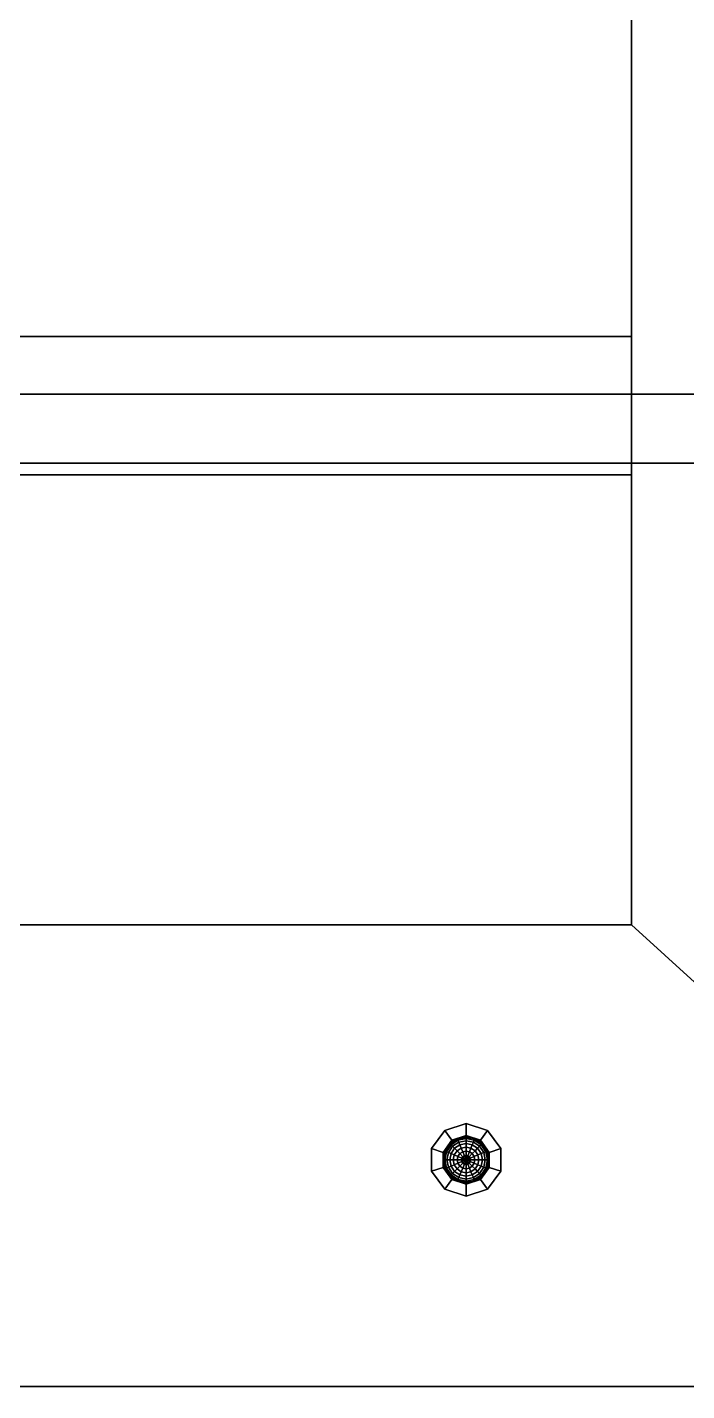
# Model space of a CAD drawing. Header units: millimetres. Extents: x 116.8 to 135.8, y -35.1 to -13.1.
# Drawn here: x 122.233 to 123.663, y -33.649 to -30.695 of the extents above; entities that cross this region are included whole.
import ezdxf

# ---------------------------------------------------------------- set-up
doc = ezdxf.new("R2010")
doc.units = ezdxf.units.MM
for name, color, linetype in [('CROMATO', 251, 'CONTINUOUS'), ('LAMPADA', 2, 'CONTINUOUS'), ('PAVIMENTO_ESTERNO', 2, 'CONTINUOUS'), ('PAVIMENTO_TERRAZZA', 7, 'CONTINUOUS'), ('PERGOLA', 23, 'CONTINUOUS'), ('SOFFITTO', 41, 'CONTINUOUS')]:
    doc.layers.add(name, color=color, linetype=linetype)

msp = doc.modelspace()

# ---------------------------------------------------------------- linework, layer by layer
at = {"layer": 'CROMATO'}
for points in [[(123.184641, -33.096376, 5.7), (123.184641, -33.07009, 5.7), (123.138288, -33.085151, 5.7), (123.153739, -33.106417, 5.7)], [(123.153739, -33.106417, 5.675), (123.138288, -33.085151, 5.675), (123.184641, -33.07009, 5.675), (123.184641, -33.096376, 5.675)], [(123.138288, -33.085151, 5.7), (123.184641, -33.07009, 5.7), (123.184641, -33.07009, 5.675), (123.138288, -33.085151, 5.675)], [(123.215542, -33.106417, 5.7), (123.230993, -33.085151, 5.7), (123.184641, -33.07009, 5.7), (123.184641, -33.096376, 5.7)], [(123.184641, -33.096376, 5.675), (123.184641, -33.07009, 5.675), (123.230993, -33.085151, 5.675), (123.215542, -33.106417, 5.675)], [(123.184641, -33.07009, 5.7), (123.230993, -33.085151, 5.7), (123.230993, -33.085151, 5.675), (123.184641, -33.07009, 5.675)], [(123.184641, -33.07009, 5.7), (123.184641, -33.096376, 5.7), (123.184641, -33.096376, 5.675), (123.184641, -33.07009, 5.675)], [(123.153739, -33.106417, 5.7), (123.138288, -33.085151, 5.7), (123.109641, -33.12458, 5.7), (123.134641, -33.132703, 5.7)], [(123.134641, -33.132703, 5.675), (123.109641, -33.12458, 5.675), (123.138288, -33.085151, 5.675), (123.153739, -33.106417, 5.675)], [(123.109641, -33.12458, 5.7), (123.138288, -33.085151, 5.7), (123.138288, -33.085151, 5.675), (123.109641, -33.12458, 5.675)], [(123.153739, -33.106417, 5.675), (123.134641, -33.132703, 5.675), (123.134641, -33.132703, 5.7), (123.153739, -33.106417, 5.7)], [(123.138288, -33.085151, 5.7), (123.153739, -33.106417, 5.7), (123.153739, -33.106417, 5.675), (123.138288, -33.085151, 5.675)], [(123.184641, -33.096376, 5.675), (123.153739, -33.106417, 5.675), (123.153739, -33.106417, 5.7), (123.184641, -33.096376, 5.7)], [(123.215542, -33.106417, 5.675), (123.184641, -33.096376, 5.675), (123.184641, -33.096376, 5.7), (123.215542, -33.106417, 5.7)], [(123.234641, -33.132703, 5.7), (123.259641, -33.12458, 5.7), (123.230993, -33.085151, 5.7), (123.215542, -33.106417, 5.7)], [(123.215542, -33.106417, 5.675), (123.230993, -33.085151, 5.675), (123.259641, -33.12458, 5.675), (123.234641, -33.132703, 5.675)], [(123.215542, -33.106417, 5.7), (123.230993, -33.085151, 5.7), (123.230993, -33.085151, 5.675), (123.215542, -33.106417, 5.675)], [(123.234641, -33.132703, 5.675), (123.215542, -33.106417, 5.675), (123.215542, -33.106417, 5.7), (123.234641, -33.132703, 5.7)], [(123.230993, -33.085151, 5.7), (123.259641, -33.12458, 5.7), (123.259641, -33.12458, 5.675), (123.230993, -33.085151, 5.675)], [(123.134641, -33.165195, 5.7), (123.109641, -33.173318, 5.7), (123.109641, -33.12458, 5.7), (123.134641, -33.132703, 5.7)], [(123.134641, -33.132703, 5.675), (123.109641, -33.12458, 5.675), (123.109641, -33.173318, 5.675), (123.134641, -33.165195, 5.675)], [(123.134641, -33.132703, 5.7), (123.109641, -33.12458, 5.7), (123.109641, -33.12458, 5.675), (123.134641, -33.132703, 5.675)], [(123.109641, -33.12458, 5.7), (123.109641, -33.173318, 5.7), (123.109641, -33.173318, 5.675), (123.109641, -33.12458, 5.675)], [(123.134641, -33.165195, 5.675), (123.134641, -33.132703, 5.675), (123.134641, -33.132703, 5.7), (123.134641, -33.165195, 5.7)], [(123.234641, -33.165195, 5.7), (123.259641, -33.173318, 5.7), (123.259641, -33.12458, 5.7), (123.234641, -33.132703, 5.7)], [(123.234641, -33.132703, 5.675), (123.259641, -33.12458, 5.675), (123.259641, -33.173318, 5.675), (123.234641, -33.165195, 5.675)], [(123.259641, -33.12458, 5.7), (123.234641, -33.132703, 5.7), (123.234641, -33.132703, 5.675), (123.259641, -33.12458, 5.675)], [(123.234641, -33.165195, 5.675), (123.234641, -33.132703, 5.675), (123.234641, -33.132703, 5.7), (123.234641, -33.165195, 5.7)], [(123.259641, -33.12458, 5.7), (123.259641, -33.173318, 5.7), (123.259641, -33.173318, 5.675), (123.259641, -33.12458, 5.675)], [(123.153739, -33.191482, 5.7), (123.138288, -33.212748, 5.7), (123.109641, -33.173318, 5.7), (123.134641, -33.165195, 5.7)], [(123.134641, -33.165195, 5.675), (123.109641, -33.173318, 5.675), (123.138288, -33.212748, 5.675), (123.153739, -33.191482, 5.675)], [(123.134641, -33.165195, 5.7), (123.109641, -33.173318, 5.7), (123.109641, -33.173318, 5.675), (123.134641, -33.165195, 5.675)], [(123.153739, -33.191482, 5.675), (123.134641, -33.165195, 5.675), (123.134641, -33.165195, 5.7), (123.153739, -33.191482, 5.7)], [(123.234641, -33.165195, 5.7), (123.259641, -33.173318, 5.7), (123.230993, -33.212748, 5.7), (123.215542, -33.191482, 5.7)], [(123.215542, -33.191482, 5.675), (123.230993, -33.212748, 5.675), (123.259641, -33.173318, 5.675), (123.234641, -33.165195, 5.675)], [(123.234641, -33.165195, 5.675), (123.215542, -33.191482, 5.675), (123.215542, -33.191482, 5.7), (123.234641, -33.165195, 5.7)], [(123.259641, -33.173318, 5.7), (123.234641, -33.165195, 5.7), (123.234641, -33.165195, 5.675), (123.259641, -33.173318, 5.675)], [(123.109641, -33.173318, 5.7), (123.138288, -33.212748, 5.7), (123.138288, -33.212748, 5.675), (123.109641, -33.173318, 5.675)], [(123.184641, -33.201522, 5.7), (123.184641, -33.227809, 5.7), (123.138288, -33.212748, 5.7), (123.153739, -33.191482, 5.7)], [(123.153739, -33.191482, 5.675), (123.138288, -33.212748, 5.675), (123.184641, -33.227809, 5.675), (123.184641, -33.201522, 5.675)], [(123.153739, -33.191482, 5.7), (123.138288, -33.212748, 5.7), (123.138288, -33.212748, 5.675), (123.153739, -33.191482, 5.675)], [(123.184641, -33.201522, 5.675), (123.153739, -33.191482, 5.675), (123.153739, -33.191482, 5.7), (123.184641, -33.201522, 5.7)], [(123.215542, -33.191482, 5.7), (123.230993, -33.212748, 5.7), (123.184641, -33.227809, 5.7), (123.184641, -33.201522, 5.7)], [(123.184641, -33.201522, 5.675), (123.184641, -33.227809, 5.675), (123.230993, -33.212748, 5.675), (123.215542, -33.191482, 5.675)], [(123.215542, -33.191482, 5.675), (123.184641, -33.201522, 5.675), (123.184641, -33.201522, 5.7), (123.215542, -33.191482, 5.7)], [(123.184641, -33.227809, 5.7), (123.184641, -33.201522, 5.7), (123.184641, -33.201522, 5.675), (123.184641, -33.227809, 5.675)], [(123.184641, -33.201522, 5.7), (123.184641, -33.227809, 5.7), (123.184641, -33.227809, 5.675), (123.184641, -33.201522, 5.675)], [(123.215542, -33.191482, 5.7), (123.230993, -33.212748, 5.7), (123.230993, -33.212748, 5.675), (123.215542, -33.191482, 5.675)], [(123.230993, -33.212748, 5.7), (123.259641, -33.173318, 5.7), (123.259641, -33.173318, 5.675), (123.230993, -33.212748, 5.675)], [(123.138288, -33.212748, 5.7), (123.184641, -33.227809, 5.7), (123.184641, -33.227809, 5.675), (123.138288, -33.212748, 5.675)], [(123.184641, -33.227809, 5.7), (123.230993, -33.212748, 5.7), (123.230993, -33.212748, 5.675), (123.184641, -33.227809, 5.675)]]:
    msp.add_3dface(points, dxfattribs=at)
at = {"layer": 'LAMPADA'}
for points in [[(123.149965, -33.114273, 5.665246), (123.165874, -33.103643, 5.665246), (123.165506, -33.102755, 5.675), (123.149285, -33.113594, 5.675)], [(123.151977, -33.116285, 5.655866), (123.166963, -33.106272, 5.655866), (123.165874, -33.103643, 5.665246), (123.149965, -33.114273, 5.665246)], [(123.155244, -33.119552, 5.647221), (123.168731, -33.11054, 5.647221), (123.166963, -33.106272, 5.655866), (123.151977, -33.116285, 5.655866)], [(123.159641, -33.123949, 5.639645), (123.171111, -33.116285, 5.639645), (123.168731, -33.11054, 5.647221), (123.155244, -33.119552, 5.647221)], [(123.165874, -33.103643, 5.665246), (123.184641, -33.09991, 5.665246), (123.184641, -33.098949, 5.675), (123.165506, -33.102755, 5.675)], [(123.166963, -33.106272, 5.655866), (123.184641, -33.102755, 5.655866), (123.184641, -33.09991, 5.665246), (123.165874, -33.103643, 5.665246)], [(123.168731, -33.11054, 5.647221), (123.184641, -33.107376, 5.647221), (123.184641, -33.102755, 5.655866), (123.166963, -33.106272, 5.655866)], [(123.171111, -33.116285, 5.639645), (123.184641, -33.113594, 5.639645), (123.184641, -33.107376, 5.647221), (123.168731, -33.11054, 5.647221)], [(123.184641, -33.09991, 5.665246), (123.203407, -33.103643, 5.665246), (123.203775, -33.102755, 5.675), (123.184641, -33.098949, 5.675)], [(123.184641, -33.102755, 5.655866), (123.202318, -33.106272, 5.655866), (123.203407, -33.103643, 5.665246), (123.184641, -33.09991, 5.665246)], [(123.184641, -33.107376, 5.647221), (123.20055, -33.11054, 5.647221), (123.202318, -33.106272, 5.655866), (123.184641, -33.102755, 5.655866)], [(123.184641, -33.113594, 5.639645), (123.19817, -33.116285, 5.639645), (123.20055, -33.11054, 5.647221), (123.184641, -33.107376, 5.647221)], [(123.19817, -33.116285, 5.639645), (123.209641, -33.123949, 5.639645), (123.214037, -33.119552, 5.647221), (123.20055, -33.11054, 5.647221)], [(123.20055, -33.11054, 5.647221), (123.214037, -33.119552, 5.647221), (123.217305, -33.116285, 5.655866), (123.202318, -33.106272, 5.655866)], [(123.202318, -33.106272, 5.655866), (123.217305, -33.116285, 5.655866), (123.219317, -33.114273, 5.665246), (123.203407, -33.103643, 5.665246)], [(123.203407, -33.103643, 5.665246), (123.219317, -33.114273, 5.665246), (123.219996, -33.113594, 5.675), (123.203775, -33.102755, 5.675)], [(123.135601, -33.148949, 5.665246), (123.139334, -33.130183, 5.665246), (123.138447, -33.129815, 5.675), (123.134641, -33.148949, 5.675)], [(123.138447, -33.148949, 5.655866), (123.141963, -33.131272, 5.655866), (123.139334, -33.130183, 5.665246), (123.135601, -33.148949, 5.665246)], [(123.139334, -33.130183, 5.665246), (123.149965, -33.114273, 5.665246), (123.149285, -33.113594, 5.675), (123.138447, -33.129815, 5.675)], [(123.143067, -33.148949, 5.647221), (123.146232, -33.13304, 5.647221), (123.141963, -33.131272, 5.655866), (123.138447, -33.148949, 5.655866)], [(123.141963, -33.131272, 5.655866), (123.151977, -33.116285, 5.655866), (123.149965, -33.114273, 5.665246), (123.139334, -33.130183, 5.665246)], [(123.146232, -33.13304, 5.647221), (123.155244, -33.119552, 5.647221), (123.151977, -33.116285, 5.655866), (123.141963, -33.131272, 5.655866)], [(123.149285, -33.148949, 5.639645), (123.151977, -33.135419, 5.639645), (123.146232, -33.13304, 5.647221), (123.143067, -33.148949, 5.647221)], [(123.151977, -33.135419, 5.639645), (123.159641, -33.123949, 5.639645), (123.155244, -33.119552, 5.647221), (123.146232, -33.13304, 5.647221)], [(123.156862, -33.148949, 5.633426), (123.158977, -33.138319, 5.633426), (123.151977, -33.135419, 5.639645), (123.149285, -33.148949, 5.639645)], [(123.158977, -33.138319, 5.633426), (123.164998, -33.129307, 5.633426), (123.159641, -33.123949, 5.639645), (123.151977, -33.135419, 5.639645)], [(123.165506, -33.148949, 5.628806), (123.166963, -33.141627, 5.628806), (123.158977, -33.138319, 5.633426), (123.156862, -33.148949, 5.633426)], [(123.166963, -33.141627, 5.628806), (123.171111, -33.135419, 5.628806), (123.164998, -33.129307, 5.633426), (123.158977, -33.138319, 5.633426)], [(123.164998, -33.129307, 5.633426), (123.17401, -33.123285, 5.633426), (123.171111, -33.116285, 5.639645), (123.159641, -33.123949, 5.639645)], [(123.171111, -33.135419, 5.628806), (123.177318, -33.131272, 5.628806), (123.17401, -33.123285, 5.633426), (123.164998, -33.129307, 5.633426)], [(123.174886, -33.148949, 5.625961), (123.175629, -33.145216, 5.625961), (123.166963, -33.141627, 5.628806), (123.165506, -33.148949, 5.628806)], [(123.175629, -33.145216, 5.625961), (123.177743, -33.142052, 5.625961), (123.171111, -33.135419, 5.628806), (123.166963, -33.141627, 5.628806)], [(123.17401, -33.123285, 5.633426), (123.184641, -33.121171, 5.633426), (123.184641, -33.113594, 5.639645), (123.171111, -33.116285, 5.639645)], [(123.177743, -33.142052, 5.625961), (123.180908, -33.139937, 5.625961), (123.177318, -33.131272, 5.628806), (123.171111, -33.135419, 5.628806)], [(123.177318, -33.131272, 5.628806), (123.184641, -33.129815, 5.628806), (123.184641, -33.121171, 5.633426), (123.17401, -33.123285, 5.633426)], [(123.184641, -33.148949, 5.625), (123.184641, -33.148949, 5.625), (123.177743, -33.142052, 5.625961), (123.175629, -33.145216, 5.625961)], [(123.180908, -33.139937, 5.625961), (123.184641, -33.139195, 5.625961), (123.184641, -33.129815, 5.628806), (123.177318, -33.131272, 5.628806)], [(123.184641, -33.148949, 5.625), (123.184641, -33.148949, 5.625), (123.180908, -33.139937, 5.625961), (123.177743, -33.142052, 5.625961)], [(123.184641, -33.148949, 5.625), (123.184641, -33.148949, 5.625), (123.184641, -33.139195, 5.625961), (123.180908, -33.139937, 5.625961)], [(123.184641, -33.121171, 5.633426), (123.195271, -33.123285, 5.633426), (123.19817, -33.116285, 5.639645), (123.184641, -33.113594, 5.639645)], [(123.184641, -33.129815, 5.628806), (123.191963, -33.131272, 5.628806), (123.195271, -33.123285, 5.633426), (123.184641, -33.121171, 5.633426)], [(123.184641, -33.139195, 5.625961), (123.188373, -33.139937, 5.625961), (123.191963, -33.131272, 5.628806), (123.184641, -33.129815, 5.628806)], [(123.184641, -33.148949, 5.625), (123.184641, -33.148949, 5.625), (123.188373, -33.139937, 5.625961), (123.184641, -33.139195, 5.625961)], [(123.184641, -33.148949, 5.625), (123.184641, -33.148949, 5.625), (123.191538, -33.142052, 5.625961), (123.188373, -33.139937, 5.625961)], [(123.184641, -33.148949, 5.625), (123.184641, -33.148949, 5.625), (123.193653, -33.145216, 5.625961), (123.191538, -33.142052, 5.625961)], [(123.188373, -33.139937, 5.625961), (123.191538, -33.142052, 5.625961), (123.19817, -33.135419, 5.628806), (123.191963, -33.131272, 5.628806)], [(123.191538, -33.142052, 5.625961), (123.193653, -33.145216, 5.625961), (123.202318, -33.141627, 5.628806), (123.19817, -33.135419, 5.628806)], [(123.191963, -33.131272, 5.628806), (123.19817, -33.135419, 5.628806), (123.204283, -33.129307, 5.633426), (123.195271, -33.123285, 5.633426)], [(123.193653, -33.145216, 5.625961), (123.194395, -33.148949, 5.625961), (123.203775, -33.148949, 5.628806), (123.202318, -33.141627, 5.628806)], [(123.195271, -33.123285, 5.633426), (123.204283, -33.129307, 5.633426), (123.209641, -33.123949, 5.639645), (123.19817, -33.116285, 5.639645)], [(123.19817, -33.135419, 5.628806), (123.202318, -33.141627, 5.628806), (123.210305, -33.138319, 5.633426), (123.204283, -33.129307, 5.633426)], [(123.202318, -33.141627, 5.628806), (123.203775, -33.148949, 5.628806), (123.212419, -33.148949, 5.633426), (123.210305, -33.138319, 5.633426)], [(123.204283, -33.129307, 5.633426), (123.210305, -33.138319, 5.633426), (123.217305, -33.135419, 5.639645), (123.209641, -33.123949, 5.639645)], [(123.209641, -33.123949, 5.639645), (123.217305, -33.135419, 5.639645), (123.223049, -33.13304, 5.647221), (123.214037, -33.119552, 5.647221)], [(123.210305, -33.138319, 5.633426), (123.212419, -33.148949, 5.633426), (123.219996, -33.148949, 5.639645), (123.217305, -33.135419, 5.639645)], [(123.214037, -33.119552, 5.647221), (123.223049, -33.13304, 5.647221), (123.227318, -33.131272, 5.655866), (123.217305, -33.116285, 5.655866)], [(123.217305, -33.116285, 5.655866), (123.227318, -33.131272, 5.655866), (123.229947, -33.130183, 5.665246), (123.219317, -33.114273, 5.665246)], [(123.217305, -33.135419, 5.639645), (123.219996, -33.148949, 5.639645), (123.226214, -33.148949, 5.647221), (123.223049, -33.13304, 5.647221)], [(123.219317, -33.114273, 5.665246), (123.229947, -33.130183, 5.665246), (123.230835, -33.129815, 5.675), (123.219996, -33.113594, 5.675)], [(123.223049, -33.13304, 5.647221), (123.226214, -33.148949, 5.647221), (123.230835, -33.148949, 5.655866), (123.227318, -33.131272, 5.655866)], [(123.227318, -33.131272, 5.655866), (123.230835, -33.148949, 5.655866), (123.23368, -33.148949, 5.665246), (123.229947, -33.130183, 5.665246)], [(123.229947, -33.130183, 5.665246), (123.23368, -33.148949, 5.665246), (123.234641, -33.148949, 5.675), (123.230835, -33.129815, 5.675)], [(123.139334, -33.167716, 5.665246), (123.135601, -33.148949, 5.665246), (123.134641, -33.148949, 5.675), (123.138447, -33.168083, 5.675)], [(123.141963, -33.166627, 5.655866), (123.138447, -33.148949, 5.655866), (123.135601, -33.148949, 5.665246), (123.139334, -33.167716, 5.665246)], [(123.146232, -33.164859, 5.647221), (123.143067, -33.148949, 5.647221), (123.138447, -33.148949, 5.655866), (123.141963, -33.166627, 5.655866)], [(123.149965, -33.183625, 5.665246), (123.139334, -33.167716, 5.665246), (123.138447, -33.168083, 5.675), (123.149285, -33.184305, 5.675)], [(123.151977, -33.181613, 5.655866), (123.141963, -33.166627, 5.655866), (123.139334, -33.167716, 5.665246), (123.149965, -33.183625, 5.665246)], [(123.155244, -33.178346, 5.647222), (123.146232, -33.164859, 5.647221), (123.141963, -33.166627, 5.655866), (123.151977, -33.181613, 5.655866)], [(123.151977, -33.162479, 5.639645), (123.149285, -33.148949, 5.639645), (123.143067, -33.148949, 5.647221), (123.146232, -33.164859, 5.647221)], [(123.159641, -33.173949, 5.639645), (123.151977, -33.162479, 5.639645), (123.146232, -33.164859, 5.647221), (123.155244, -33.178346, 5.647222)], [(123.158977, -33.15958, 5.633426), (123.156862, -33.148949, 5.633426), (123.149285, -33.148949, 5.639645), (123.151977, -33.162479, 5.639645)], [(123.164998, -33.168592, 5.633426), (123.158977, -33.15958, 5.633426), (123.151977, -33.162479, 5.639645), (123.159641, -33.173949, 5.639645)], [(123.166963, -33.156272, 5.628806), (123.165506, -33.148949, 5.628806), (123.156862, -33.148949, 5.633426), (123.158977, -33.15958, 5.633426)], [(123.171111, -33.162479, 5.628806), (123.166963, -33.156272, 5.628806), (123.158977, -33.15958, 5.633426), (123.164998, -33.168592, 5.633426)], [(123.17401, -33.174613, 5.633427), (123.164998, -33.168592, 5.633426), (123.159641, -33.173949, 5.639645), (123.171111, -33.181613, 5.639645)], [(123.177318, -33.166627, 5.628806), (123.171111, -33.162479, 5.628806), (123.164998, -33.168592, 5.633426), (123.17401, -33.174613, 5.633427)], [(123.175629, -33.152682, 5.625961), (123.174886, -33.148949, 5.625961), (123.165506, -33.148949, 5.628806), (123.166963, -33.156272, 5.628806)], [(123.177743, -33.155847, 5.625961), (123.175629, -33.152682, 5.625961), (123.166963, -33.156272, 5.628806), (123.171111, -33.162479, 5.628806)], [(123.180908, -33.157961, 5.625961), (123.177743, -33.155847, 5.625961), (123.171111, -33.162479, 5.628806), (123.177318, -33.166627, 5.628806)], [(123.184641, -33.168083, 5.628806), (123.177318, -33.166627, 5.628806), (123.17401, -33.174613, 5.633427), (123.184641, -33.176728, 5.633427)], [(123.184641, -33.148949, 5.625), (123.184641, -33.148949, 5.625), (123.175629, -33.145216, 5.625961), (123.174886, -33.148949, 5.625961)], [(123.184641, -33.148949, 5.625), (123.184641, -33.148949, 5.625), (123.174886, -33.148949, 5.625961), (123.175629, -33.152682, 5.625961)], [(123.184641, -33.148949, 5.625), (123.184641, -33.148949, 5.625), (123.175629, -33.152682, 5.625961), (123.177743, -33.155847, 5.625961)], [(123.184641, -33.158704, 5.625961), (123.180908, -33.157961, 5.625961), (123.177318, -33.166627, 5.628806), (123.184641, -33.168083, 5.628806)], [(123.184641, -33.148949, 5.625), (123.184641, -33.148949, 5.625), (123.177743, -33.155847, 5.625961), (123.180908, -33.157961, 5.625961)], [(123.184641, -33.148949, 5.625), (123.184641, -33.148949, 5.625), (123.180908, -33.157961, 5.625961), (123.184641, -33.158704, 5.625961)], [(123.184641, -33.148949, 5.625), (123.184641, -33.148949, 5.625), (123.194395, -33.148949, 5.625961), (123.193653, -33.145216, 5.625961)], [(123.184641, -33.148949, 5.625), (123.184641, -33.148949, 5.625), (123.193653, -33.152682, 5.625961), (123.194395, -33.148949, 5.625961)], [(123.184641, -33.148949, 5.625), (123.184641, -33.148949, 5.625), (123.191538, -33.155847, 5.625961), (123.193653, -33.152682, 5.625961)], [(123.184641, -33.148949, 5.625), (123.184641, -33.148949, 5.625), (123.188373, -33.157961, 5.625961), (123.191538, -33.155847, 5.625961)], [(123.184641, -33.148949, 5.625), (123.184641, -33.148949, 5.625), (123.184641, -33.158704, 5.625961), (123.188373, -33.157961, 5.625961)], [(123.188373, -33.157961, 5.625961), (123.184641, -33.158704, 5.625961), (123.184641, -33.168083, 5.628806), (123.191963, -33.166627, 5.628806)], [(123.191963, -33.166627, 5.628806), (123.184641, -33.168083, 5.628806), (123.184641, -33.176728, 5.633427), (123.195271, -33.174613, 5.633427)], [(123.191538, -33.155847, 5.625961), (123.188373, -33.157961, 5.625961), (123.191963, -33.166627, 5.628806), (123.19817, -33.162479, 5.628806)], [(123.193653, -33.152682, 5.625961), (123.191538, -33.155847, 5.625961), (123.19817, -33.162479, 5.628806), (123.202318, -33.156272, 5.628806)], [(123.19817, -33.162479, 5.628806), (123.191963, -33.166627, 5.628806), (123.195271, -33.174613, 5.633427), (123.204283, -33.168592, 5.633426)], [(123.194395, -33.148949, 5.625961), (123.193653, -33.152682, 5.625961), (123.202318, -33.156272, 5.628806), (123.203775, -33.148949, 5.628806)], [(123.204283, -33.168592, 5.633426), (123.195271, -33.174613, 5.633427), (123.19817, -33.181613, 5.639645), (123.209641, -33.173949, 5.639645)], [(123.202318, -33.156272, 5.628806), (123.19817, -33.162479, 5.628806), (123.204283, -33.168592, 5.633426), (123.210305, -33.15958, 5.633426)], [(123.203775, -33.148949, 5.628806), (123.202318, -33.156272, 5.628806), (123.210305, -33.15958, 5.633426), (123.212419, -33.148949, 5.633426)], [(123.210305, -33.15958, 5.633426), (123.204283, -33.168592, 5.633426), (123.209641, -33.173949, 5.639645), (123.217305, -33.162479, 5.639645)], [(123.217305, -33.162479, 5.639645), (123.209641, -33.173949, 5.639645), (123.214037, -33.178346, 5.647222), (123.223049, -33.164859, 5.647221)], [(123.212419, -33.148949, 5.633426), (123.210305, -33.15958, 5.633426), (123.217305, -33.162479, 5.639645), (123.219996, -33.148949, 5.639645)], [(123.223049, -33.164859, 5.647221), (123.214037, -33.178346, 5.647222), (123.217305, -33.181613, 5.655866), (123.227318, -33.166627, 5.655866)], [(123.219996, -33.148949, 5.639645), (123.217305, -33.162479, 5.639645), (123.223049, -33.164859, 5.647221), (123.226214, -33.148949, 5.647221)], [(123.227318, -33.166627, 5.655866), (123.217305, -33.181613, 5.655866), (123.219317, -33.183625, 5.665246), (123.229947, -33.167716, 5.665246)], [(123.229947, -33.167716, 5.665246), (123.219317, -33.183625, 5.665246), (123.219996, -33.184305, 5.675), (123.230835, -33.168083, 5.675)], [(123.226214, -33.148949, 5.647221), (123.223049, -33.164859, 5.647221), (123.227318, -33.166627, 5.655866), (123.230835, -33.148949, 5.655866)], [(123.230835, -33.148949, 5.655866), (123.227318, -33.166627, 5.655866), (123.229947, -33.167716, 5.665246), (123.23368, -33.148949, 5.665246)], [(123.23368, -33.148949, 5.665246), (123.229947, -33.167716, 5.665246), (123.230835, -33.168083, 5.675), (123.234641, -33.148949, 5.675)], [(123.165874, -33.194256, 5.665246), (123.149965, -33.183625, 5.665246), (123.149285, -33.184305, 5.675), (123.165506, -33.195143, 5.675)], [(123.166963, -33.191627, 5.655866), (123.151977, -33.181613, 5.655866), (123.149965, -33.183625, 5.665246), (123.165874, -33.194256, 5.665246)], [(123.168731, -33.187358, 5.647222), (123.155244, -33.178346, 5.647222), (123.151977, -33.181613, 5.655866), (123.166963, -33.191627, 5.655866)], [(123.171111, -33.181613, 5.639645), (123.159641, -33.173949, 5.639645), (123.155244, -33.178346, 5.647222), (123.168731, -33.187358, 5.647222)], [(123.184641, -33.197989, 5.665246), (123.165874, -33.194256, 5.665246), (123.165506, -33.195143, 5.675), (123.184641, -33.198949, 5.675)], [(123.184641, -33.195143, 5.655866), (123.166963, -33.191627, 5.655866), (123.165874, -33.194256, 5.665246), (123.184641, -33.197989, 5.665246)], [(123.184641, -33.190523, 5.647222), (123.168731, -33.187358, 5.647222), (123.166963, -33.191627, 5.655866), (123.184641, -33.195143, 5.655866)], [(123.184641, -33.184305, 5.639645), (123.171111, -33.181613, 5.639645), (123.168731, -33.187358, 5.647222), (123.184641, -33.190523, 5.647222)], [(123.184641, -33.176728, 5.633427), (123.17401, -33.174613, 5.633427), (123.171111, -33.181613, 5.639645), (123.184641, -33.184305, 5.639645)], [(123.195271, -33.174613, 5.633427), (123.184641, -33.176728, 5.633427), (123.184641, -33.184305, 5.639645), (123.19817, -33.181613, 5.639645)], [(123.19817, -33.181613, 5.639645), (123.184641, -33.184305, 5.639645), (123.184641, -33.190523, 5.647222), (123.20055, -33.187358, 5.647222)], [(123.20055, -33.187358, 5.647222), (123.184641, -33.190523, 5.647222), (123.184641, -33.195143, 5.655866), (123.202318, -33.191627, 5.655866)], [(123.202318, -33.191627, 5.655866), (123.184641, -33.195143, 5.655866), (123.184641, -33.197989, 5.665246), (123.203407, -33.194256, 5.665246)], [(123.203407, -33.194256, 5.665246), (123.184641, -33.197989, 5.665246), (123.184641, -33.198949, 5.675), (123.203775, -33.195143, 5.675)], [(123.209641, -33.173949, 5.639645), (123.19817, -33.181613, 5.639645), (123.20055, -33.187358, 5.647222), (123.214037, -33.178346, 5.647222)], [(123.214037, -33.178346, 5.647222), (123.20055, -33.187358, 5.647222), (123.202318, -33.191627, 5.655866), (123.217305, -33.181613, 5.655866)], [(123.217305, -33.181613, 5.655866), (123.202318, -33.191627, 5.655866), (123.203407, -33.194256, 5.665246), (123.219317, -33.183625, 5.665246)], [(123.219317, -33.183625, 5.665246), (123.203407, -33.194256, 5.665246), (123.203775, -33.195143, 5.675), (123.219996, -33.184305, 5.675)]]:
    msp.add_3dface(points, dxfattribs=at)
at = {"layer": 'PAVIMENTO_ESTERNO'}
for points in [[(123.843016, -28.1399, -0.0183), (123.843016, -35.1399, -0.0183), (118.843016, -35.1399, -0.0183), (118.843016, -28.1399, -0.0183)], [(121.343016, -28.1399), (121.343016, -31.6399), (123.843016, -31.6399), (123.843016, -28.1399)], [(121.343016, -31.6399), (121.343016, -35.1399), (123.843016, -35.1399), (123.843016, -31.6399)]]:
    msp.add_3dface(points, dxfattribs=at)
at = {"layer": 'PAVIMENTO_TERRAZZA'}
for points in [[(126.343016, -31.4899, 3), (121.593016, -31.4899, 3), (121.593016, -27.8399, 3), (126.343016, -27.8399, 3)], [(126.343016, -35.1399, 3), (121.593016, -35.1399, 3), (121.593016, -31.4899, 3), (126.343016, -31.4899, 3)]]:
    msp.add_3dface(points, dxfattribs=at)
at = {"layer": 'PERGOLA'}
for points in [[(123.543016, -28.1399, 5.7), (124.643016, -28.1399, 5.7), (124.643016, -33.6399, 5.7), (123.543016, -32.6399, 5.7)], [(123.543016, -32.6399, 6), (124.643016, -33.6399, 6), (124.643016, -28.1399, 6), (123.543016, -28.1399, 6)], [(123.543016, -28.1399, 6), (123.543016, -32.6399, 6), (123.543016, -32.6399, 5.7), (123.543016, -28.1399, 5.7)], [(123.543016, -31.3649, 5.7), (123.543016, -31.6649, 5.7), (119.443016, -31.6649, 5.7), (119.443016, -31.3649, 5.7)], [(119.443016, -31.3649, 6), (119.443016, -31.6649, 6), (123.543016, -31.6649, 6), (123.543016, -31.3649, 6)], [(123.543016, -31.3649, 6), (119.443016, -31.3649, 6), (119.443016, -31.3649, 5.7), (123.543016, -31.3649, 5.7)], [(123.543016, -31.6649, 5.7), (123.543016, -31.3649, 5.7), (123.543016, -31.3649, 6), (123.543016, -31.6649, 6)], [(119.443016, -31.6649, 5.7), (123.543016, -31.6649, 5.7), (123.543016, -31.6649, 6), (119.443016, -31.6649, 6)], [(123.543016, -32.6399, 5.7), (124.643016, -33.6399, 5.7), (118.343016, -33.6399, 5.7), (119.443016, -32.6399, 5.7)], [(119.443016, -32.6399, 6), (118.343016, -33.6399, 6), (124.643016, -33.6399, 6), (123.543016, -32.6399, 6)], [(123.543016, -32.6399, 6), (119.443016, -32.6399, 6), (119.443016, -32.6399, 5.7), (123.543016, -32.6399, 5.7)], [(124.643016, -33.6399, 5.7), (123.543016, -32.6399, 5.7), (123.543016, -32.6399, 6), (124.643016, -33.6399, 6)], [(123.543016, -32.6399, 5.7), (124.643016, -33.6399, 5.7), (124.643016, -33.6399, 6), (123.543016, -32.6399, 6)], [(118.343016, -33.6399, 5.7), (124.643016, -33.6399, 5.7), (124.643016, -33.6399, 6), (118.343016, -33.6399, 6)]]:
    msp.add_3dface(points, dxfattribs=at)
at = {"layer": 'SOFFITTO'}
for points in [[(126.343016, -27.8399, 2.7), (121.593016, -27.8399, 2.7), (121.593016, -31.4899, 2.7), (126.343016, -31.4899, 2.7)], [(126.343016, -31.4899, 2.7), (121.593016, -31.4899, 2.7), (121.593016, -35.1399, 2.7), (126.343016, -35.1399, 2.7)]]:
    msp.add_3dface(points, dxfattribs=at)

doc.saveas('drawing.dxf')
